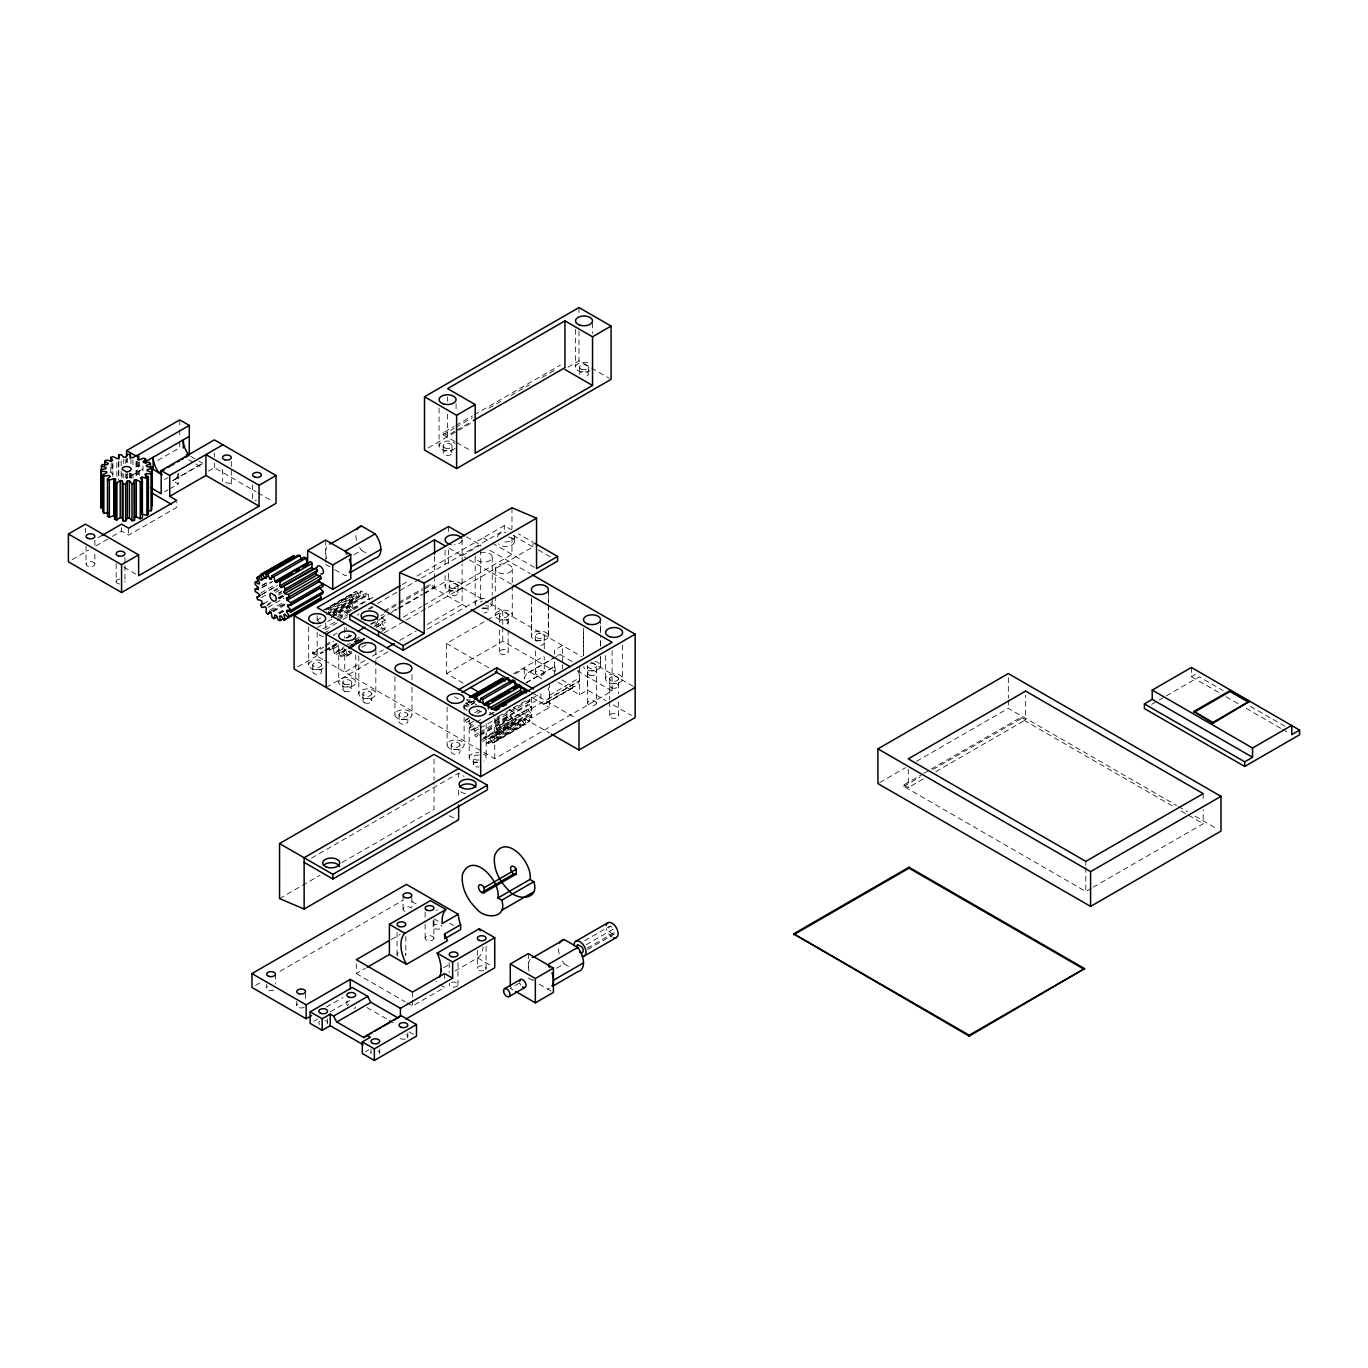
<?xml version="1.0" encoding="UTF-8"?>
<svg xmlns="http://www.w3.org/2000/svg" width="1368" height="1368" viewBox="0 0 1368 1368"><rect width="100%" height="100%" fill="white"/><g stroke="black" fill="none" stroke-linecap="round" stroke-linejoin="round"><path stroke-width="0.75" stroke-dasharray="5 3.75" d="M531.365 597.867L531.365 636.154L531.365 598.244M544.259 673.039A4.395 2.531 0 0 0 537.744 670.782A4.395 2.531 0 0 0 537.607 675.176A4.395 2.531 0 0 0 544.259 673.039L544.276 656.982M544.276 648.945L544.276 635.966A4.395 2.531 0 0 0 537.727 633.709A4.395 2.531 0 0 0 537.624 638.121A4.395 2.531 0 0 0 544.276 635.966M583.538 655.631L583.538 630.101M596.431 703.152A4.395 2.531 0 0 0 589.899 700.895A4.395 2.531 0 0 0 589.762 705.289A4.395 2.531 0 0 0 596.431 703.152L596.431 666.079A4.395 2.531 0 0 0 589.882 663.839A4.395 2.531 0 0 0 589.779 668.234A4.395 2.531 0 0 0 596.431 666.079M548.294 636.65L548.346 603.767M548.346 602.604L548.38 589.847M600.449 666.78L600.466 656.127M600.484 646.209L600.501 634.855M600.518 632.734L600.535 621.551M478.424 734.513L476.32 736.89L474.611 735.18L475.004 731.111L473.738 729.52L470.695 730.324L469.309 728.169L470.951 725.228L474.525 723.159M320.591 623.74L317.171 619.995L317.496 618.114M342.308 617.755L340.598 616.045L372.694 597.525L370.591 599.885L369.155 598.756L368.248 594.037L366.419 592.994L365.512 596.67L364.059 596.123L361.973 591.335L360.263 591.061L360.656 595.593L359.374 595.696L356.347 591.404L354.962 591.951L356.586 596.79L355.646 597.542L352.055 594.276L351.131 595.576L353.833 600.125L353.337 601.441L349.592 599.577L349.267 601.475L352.705 605.203L352.705 606.896L338.426 615.138M381.501 631.486L385.075 629.417L385.383 627.536L381.963 623.808L381.963 622.098L385.383 622.32L385.075 620.063L381.33 617.601M467.052 710.608L463.632 706.88L463.94 704.982L471.088 700.878M528.424 708.983L528.424 710.676L531.844 714.404L531.536 716.302L527.791 714.438L527.296 715.755L529.98 720.303L529.074 721.603L525.466 718.337L524.525 719.089L526.167 723.928L524.782 724.476L521.738 720.184L520.473 720.286L520.866 724.818L519.156 724.544L517.053 719.756L515.599 719.209L483.502 737.745L484.956 738.293L487.059 743.081L488.752 743.354L488.376 738.823L489.641 738.703L492.668 742.995L494.07 742.465L492.429 737.626L493.369 736.873L496.977 740.139L497.884 738.84L495.182 734.274L495.695 732.974L499.423 734.821L499.748 732.94L496.327 729.212L496.327 727.502L528.424 708.983L531.844 709.188L531.536 706.948L527.791 704.486L527.296 702.588L529.98 701.134L529.074 698.791M337.075 643.165L328.166 648.312L329.876 650.022L331.962 647.645L333.416 648.774L334.322 653.494L336.135 654.554L337.041 650.877L344.189 646.756M482.596 741.422L514.693 722.885L515.599 719.209M380.834 628.87L381.33 627.57L385.075 629.417M475.329 701.425L467.685 706.846L463.94 704.982M351.422 651.972L350.516 653.254L346.908 649.988L345.967 650.74L347.609 655.58L346.224 656.127L343.18 651.835L341.914 651.955L342.308 656.486L340.598 656.212L338.494 651.407L337.041 650.877M479.894 734.838L508.434 718.354L510.521 715.977L511.974 717.123L512.88 721.842L514.693 722.885M466.402 699.681L470.011 702.947L470.951 702.194L469.857 698.98M174.984 479.604L203.268 463.256M545.644 703.46L575.74 686.086M136.116 467.104L139.519 465.137M143.076 468.882L126.574 478.407L126.574 474.439M157.748 460.418L179.755 447.712L179.755 439.761M164.605 479.621L168.007 477.654M178.25 473.773L178.25 483.913L172.505 480.596L202.601 463.222A17.733 10.243 60 0 0 203.268 463.068M164.605 491.779L168.007 489.812M169.718 488.821L178.25 483.913M208.329 471.156L214.348 467.685L256.09 491.779M98.086 537.709L101.711 535.623M72.059 559.683L88.561 550.158M95.897 545.918L110.569 537.453M112.398 536.393L121.564 531.109L128.592 535.162L176.746 507.357L176.746 502.141M454.946 441.522L443.061 434.682L443.061 432.818L454.073 426.474M455.903 425.414L472.405 415.889M474.251 414.829L560.435 365.068M443.061 434.682L454.073 428.321M455.903 427.261L472.405 417.736M488.906 408.211L501.748 400.79M510.914 395.506L529.262 384.921M542.104 377.5L554.929 370.095M443.061 432.818L447.575 435.434L454.911 431.194M456.758 430.133L471.43 421.669M428.184 447.9L472.319 422.421M567.959 367.205L578.989 360.827L589.693 367.017M262.109 585.196L269.257 581.075M261.972 585.778L269.103 581.656M261.972 587.471L272.677 581.297M262.434 587.453L271.343 582.289M260.826 592.994L275.088 584.752M262.194 594.276L276.456 586.034M261.322 594.875L277.379 585.607M261.322 597.645L266.674 594.55M273.805 590.446L277.362 588.377M274.198 591.215L277.772 589.163M275.618 592.361L279.192 590.292M278.354 593.182L281.911 591.113M279.175 593.25L281.175 592.105M264.229 603.322L267.786 601.27M278.491 595.08L282.064 593.028M278.251 597.816L282.27 595.507M267.41 604.451L270.967 602.382M278.097 598.278L283.45 595.183M354.004 554.69L361.528 550.346L368.334 554.279M266.863 605.716L270.437 603.664M279.346 598.517L284.698 595.422M278.952 598.962L284.305 595.867M268.145 607.306L284.185 598.038M269.53 610.35L283.809 602.108M271.548 610.709L285.827 602.467M273.019 611.017L285.502 603.818M273.002 611.838L285.484 604.639M278.422 612.915L283.774 609.82M279.26 613.48L284.612 610.385M279.876 613.445L283.433 611.393M322.848 610.487L354.962 591.951M324.25 609.94L356.347 591.404M327.072 608.692L352.055 594.276M326.165 609.991L351.131 595.576M360.656 595.593L328.559 614.112L328.166 609.598L360.263 591.061M361.973 591.335L329.876 609.854L328.166 609.598M329.979 610.915L349.592 599.577M326.285 614.3L356.586 596.79M317.171 619.995L320.745 617.943M327.277 614.232L359.374 595.696M332.424 612.488L366.419 592.994M333.707 612.761L353.337 601.441M331.962 614.659L364.059 596.123M365.512 596.67L333.416 615.19L334.322 611.53L336.135 612.573L368.248 594.037M331.449 616.985L349.267 606.691L352.705 606.896M331.295 617.566L352.705 605.203M317.496 627.467L321.053 625.415M327.739 621.311L331.757 619.242M337.041 617.293L369.155 598.756M338.494 618.421L359.904 606.075M323.019 628.904L335.502 621.705M337.28 620.662L347.985 614.489M402.158 584.598L409.528 580.34M416.881 576.082L504.262 525.637L511.444 529.792M325.293 629.759L336.87 622.97M343.129 619.465L347.575 616.797M323.515 633.555L328.867 630.46M357.185 615.138L359.185 613.976M368.146 608.999L375.516 604.605M377.363 603.544L419.668 579.109M421.498 578.048L504.262 530.271L504.262 525.637M369.394 609.239L372.968 607.187M462.127 555.716L480.681 545.011L480.681 598.295L427.346 629.075M337.127 633.059L333.553 635.111A4.531 2.616 60 0 0 334.459 636.188M322.694 659.393L312.656 653.596L312.656 652.211L323.669 645.85M325.498 644.79L331.005 641.626M384.186 610.915L397.011 603.51M398.858 602.45L422.695 588.685M424.525 587.624L430.031 584.444L434.545 587.043L434.545 578.835M312.656 653.596L323.669 647.235M325.498 646.192L333.895 641.147M384.186 612.3L397.011 604.895M398.858 603.835L422.695 590.07M424.525 589.01L430.031 585.829L469.446 608.589M346.001 638.018L353.132 633.897M312.656 652.211L317.171 654.81L322.677 651.63M324.507 650.569L337.349 643.165M346.514 637.864L352.021 634.701M370.352 624.116L374.028 621.995M381.364 617.755L385.024 615.634M392.359 611.41L396.036 609.29M397.866 608.23L421.703 594.464M423.533 593.404L434.545 587.043M297.779 666.814L323.532 651.955M325.362 650.894L336.408 644.516M347.438 638.155L352.961 634.974M371.344 624.355L386.05 615.856M387.896 614.796L397.096 609.478M398.926 608.418L422.832 594.618M424.678 593.558L448.584 579.758L488.034 602.536M331.962 647.645L337.315 644.55M329.876 650.022L338.785 644.875M333.416 648.774L338.768 645.679M374.37 626.253L385.075 620.063M374.832 626.219L381.963 622.098M376.61 626.886L381.963 623.808M355.064 639.814L360.417 636.736M376.474 627.467L385.383 622.32M345.967 645.73L351.319 642.635M334.322 653.494L343.248 648.346M353.936 642.173L361.067 638.052M338.494 651.407L343.847 648.329M354.551 642.156L361.682 638.035M349.233 646.106L363.495 637.864M336.135 654.554L345.061 649.407M352.192 645.286L364.675 638.069M348.737 647.406L364.777 638.138M341.914 651.955L345.471 649.885M352.619 645.781L365.102 638.565M343.18 651.835L346.754 649.783M348.532 648.757L362.811 640.515M362.965 640.72L353.286 646.072L349.866 642.327M381.826 629.605L385.383 627.536M403.303 617.156L421.72 606.52M423.567 605.46L511.974 554.416L511.974 537.453M349.541 648.688L354.893 645.593M340.598 656.212L349.507 651.065M342.308 656.486L351.217 651.339M384.066 632.888L404.295 621.209M406.142 620.149L426.371 608.469M428.201 607.409L533.024 546.892L533.024 542.258L518.643 533.947M346.224 656.127L351.576 653.049M347.609 655.58L352.961 652.502M361.87 647.355L367.222 644.26M364.931 660.487L344.77 672.133L344.77 648.859M372.267 656.247L383.279 649.903M399.781 640.361L416.282 630.836M427.278 624.492L462.127 604.365L462.127 564.18M326.2 687.471L368.505 663.053M375.858 658.812L388.734 651.373M463.136 683.128L446.584 673.569L446.584 643.456L502.757 611.034L502.757 625.091M446.584 673.569L502.757 641.147L555.203 671.431M513.393 673.808L543.712 656.298M515.291 673.86L524.32 668.661L541.967 678.836M470.011 702.947L473.567 700.895M463.632 706.88L474.337 700.69M471.259 704.776L474.816 702.724M528.151 672.611L552.928 658.299M572.063 661.462L560.145 654.588L530.049 671.962A17.733 10.243 60 0 0 524.406 679.229M526.099 682.683L554.673 666.49L524.577 683.863M474.816 712.694L480.168 709.599M473.567 721.312L470.011 723.381L466.402 722.492L465.496 720.149L469.053 718.08M477.107 713.549L482.459 710.454M466.402 722.492L469.976 720.423M476.303 722.133L481.656 719.038M488.786 714.917L494.139 711.839M489.829 714.883L493.848 712.557M469.309 728.169L474.662 725.074M470.695 730.324L479.621 725.177M473.738 729.52L479.091 726.442M525.5 700.861L496.977 717.328L497.884 719.671L495.182 721.124L495.695 723.005L499.423 725.467L499.748 727.725L496.327 727.502M475.004 731.111L478.578 729.058M480.356 728.015L540.873 693.268L540.873 697.902L498.739 722.219L495.062 720.098M495.182 721.124L529.98 701.134M474.611 735.18L478.184 733.128M479.963 732.102L527.791 704.486M480.202 733.487L510.521 715.977M549.406 695.286L579.502 677.912M479.877 735.642L511.974 717.123M499.423 725.467L531.536 706.948M531.348 708.607L579.502 680.819L549.406 698.193M496.327 729.212L528.424 710.676M499.748 727.725L531.844 709.188M480.784 740.362L512.88 721.842M578.083 670.423A17.733 10.243 60 0 1 573.756 686.77L543.66 704.144A17.733 10.243 60 0 0 547.987 687.796M484.956 738.293L517.053 719.756M545.576 703.494L575.671 686.12M495.695 732.974L527.791 714.438M495.182 734.274L527.296 715.755M488.376 738.823L520.473 720.286M489.641 738.703L521.738 720.184M493.369 736.873L531.844 714.404M492.429 737.626L524.525 719.089M499.423 734.821L531.536 716.302M487.059 743.081L519.156 724.544M513.428 707.547L531.348 717.875L549.406 707.461L549.406 683.128M488.752 743.354L520.866 724.818M497.884 738.84L529.98 720.303M496.977 740.139L529.074 721.603M492.668 742.995L524.782 724.476M494.07 742.465L526.167 723.928M557.99 682.307L579.502 694.722L587.522 690.088L605.853 700.655M311.494 858.129L458.622 773.194L464.009 776.306M483.759 752.383L494.737 758.71L612.094 690.943L612.094 650.758M279.551 898.605L320.009 875.246M342.086 862.507L434.032 809.428L434.032 782.103M255.457 985.473L262.399 981.455M280.064 971.263L402.756 900.418M391.197 939.525L400.123 934.378M356.296 963.653L356.296 973.571L365.495 968.27M326.371 1007.07L342.923 997.511M313.819 1021.263L317.479 1019.16M330.304 1011.756L350.447 1000.111M443.694 967.706L448.961 964.679M454.826 971.109L477.654 957.925A29.087 16.792 60 0 0 483.109 947.049M407.031 1002.864L412.469 1006.01L444.566 987.474L439.145 984.344M365.53 1051.65L368.744 1049.786M584.734 940.705L609.974 926.136L612.796 927.778M519.31 983.13L510.281 988.346L513.855 990.415M586.137 944.809L614.215 928.581M587.214 948.212L615.309 932.001A4.531 2.616 60 0 1 614.813 933.694M587.693 949.477L614.437 934.036M556.639 968.202L564.163 963.859L569.259 966.8M879.761 782.547L905.479 767.704M916.492 761.343L1008.336 708.333L1176.617 805.478M1091.322 888.311L1085.816 891.474L903.752 786.361L903.752 784.976L922.1 774.391M923.93 773.33L929.436 770.15M931.266 769.09L1021.126 717.208L1025.641 719.824L1025.641 695.201M903.752 786.361L920.254 776.836M933.096 769.432L1021.126 718.61L1173.932 806.829M903.752 784.976L908.266 787.575L924.768 778.05M935.78 771.706L1025.641 719.824M1191.442 667.464L1191.442 676.732L1196.145 674.014M1151.719 704.315L1157.208 701.134M1159.038 700.091L1164.527 696.91M1166.357 695.85L1199.291 676.835L1222.992 690.532M1093.152 887.251L1203.19 823.724L1203.19 809.668M380.834 615.72L383.519 614.266M465.496 720.149L468.181 718.696M323.549 636.496L319.941 635.607L319.035 633.264M449.166 815.824L458.622 819.825M1250.352 706.333L1285.014 726.34M1191.442 676.732L1218.803 692.533M1226.104 696.74L1238.861 704.11M1246.162 708.333L1280.807 728.34M1282.637 729.383L1289.938 733.59M591.472 368.043L609.307 378.337M1178.464 806.556L1187.715 811.891M1195.102 816.166L1217.298 828.974M1181.234 811.053L1186.723 814.216M1188.553 815.277L1203.19 823.724M456.775 442.582L471.498 451.081M513.256 535.469L533.024 546.892M538.291 549.919L550.586 557.015M483.195 537.795L490.394 541.95M492.189 542.993L536.547 568.609M466.42 536.769L480.681 545.011M489.881 550.312L530.339 573.671M449.251 548.277L467.617 558.879M469.446 559.939L511.512 584.221M489.881 603.596L581.827 656.691M591.027 661.992L635.162 687.471M577.347 670.884L612.094 690.943M257.902 492.822L272.42 501.218M190.699 456.348L197.505 460.281M199.198 461.255L202.601 463.222M188.63 459.785L194 462.897M195.795 463.923L202.96 468.061M613.172 704.896L631.503 715.481M561.855 679.896L573.756 686.77M325.704 564.403L329.996 566.882M334.835 569.686L345.044 575.569A17.733 10.243 60 0 0 347.523 574.577M446.584 643.456L489.983 668.524M531.348 692.396L575.329 717.79M531.759 697.27L549.406 707.461M509.101 709.684L549.56 733.043M467.48 699.544L476.68 704.845M489.539 712.283L498.739 717.584L498.739 722.219M454.604 696.74L458.28 698.86M465.633 703.118L469.309 705.238M476.68 709.479L482.186 712.677M324.524 660.453L481.929 751.323M123.958 567.224L136.783 574.645M411.871 901.409L417.291 904.539M449.781 923.315L453.406 925.384M433.861 918.732L438.837 921.622M528.339 977.915L534.067 981.232M539.18 984.173L553.407 992.399M477.654 957.925L491.317 965.808M356.296 973.571L405.219 1001.821M366.966 1007.532L387.144 1019.177M388.974 1020.237L396.31 1024.478M409.152 1031.882L414.658 1035.063M352.089 610.573L349.592 608.931L349.267 606.691M508.434 718.354L506.724 716.661L507.101 712.574L505.835 711.001M466.385 702.502L468.181 705.529M470.011 723.381L470.951 725.228M345.967 627.724L346.908 629.571M348.737 634.256L349.233 636.137M336.135 612.573L336.75 615.72M1203.19 793.611L1203.19 801.631M1085.816 861.361L1085.816 865.38M1085.816 867.38L1085.816 891.474M1021.126 717.208L1021.126 718.61M1008.336 677.656L1008.336 698.107M1008.336 700.142L1008.336 708.333M908.266 769.107L908.266 787.575M622.611 645.097L622.611 678.784A8.516 4.908 0 0 1 609.837 683.042A8.516 4.908 0 0 1 609.837 674.527A8.516 4.908 0 0 1 622.611 678.784M618.507 678.784A4.395 2.531 0 0 1 611.906 680.99A4.395 2.531 0 0 1 611.906 676.596A4.395 2.531 0 0 1 618.507 678.784L618.507 693.815M618.507 701.852L618.507 715.891A4.395 2.531 0 0 1 611.838 718.029A4.395 2.531 0 0 1 611.975 713.634A4.395 2.531 0 0 1 618.507 715.891M609.701 678.784L609.701 699.749M609.701 701.75L609.701 715.806M605.596 655.614L605.596 678.784M600.535 625.809L600.535 632.119M600.535 640.549L600.535 646.876M600.535 657.392L600.535 665.823M592.515 322.985L592.515 333.501M588.411 367.205L588.411 374.148M587.641 703.066L587.641 666.011L587.522 690.088M583.538 628.357L583.538 655.734M579.604 367.205L579.604 374.148M579.502 666.626L579.502 694.722M578.989 307.543L578.989 313.939M578.989 330.988L578.989 360.827M575.5 329.295L575.5 367.205M562.436 662.471L562.436 645.491L554.416 650.125L554.416 654.178M562.436 664.591L562.436 668.849M554.416 662.283L554.416 675.604M548.38 591.472L548.38 602.005M548.38 604.109L548.38 635.71M535.469 635.898L535.469 642.84A4.395 2.531 0 0 1 540.377 640.361A4.395 2.531 0 0 1 544.173 643.422A4.395 2.531 0 0 1 538.513 645.303M535.469 650.877L535.469 672.953M531.348 697.321L531.348 717.875M528.339 953.599L528.339 969.809M524.32 668.661L524.32 678.784M514.454 537.179L514.454 541.813M512.265 568.746L512.265 583.486M512.265 585.589L512.265 615.087A8.516 4.908 0 0 1 499.508 619.345A8.516 4.908 0 0 1 499.508 610.829A8.516 4.908 0 0 1 512.265 615.087M511.974 507.767L511.974 528.971M508.161 615.087A4.395 2.531 0 0 1 501.56 617.276A4.395 2.531 0 0 1 501.56 612.881A4.395 2.531 0 0 1 508.161 615.087L508.161 628.1M508.161 630.101L508.161 652.194A4.395 2.531 0 0 1 501.492 654.331A4.395 2.531 0 0 1 501.629 649.92A4.395 2.531 0 0 1 508.161 652.194M502.757 627.091L502.757 641.147M499.354 615.087L499.354 622.03M499.354 630.015L499.354 652.109M495.25 568.746L495.25 594.02M495.25 596.123L495.25 615.087M494.737 718.525L494.737 758.71M492.206 557.169L492.206 595.08M492.206 597.183L492.206 603.493M488.085 605.237L488.085 610.453M486.187 723.86L486.187 757.547M486.085 946.28L486.085 968.356M477.295 950.298L477.295 968.356M475.175 557.169L475.175 603.493M479.005 755.136A4.395 2.531 0 0 0 473.277 757.547L473.277 764.507A4.395 2.531 0 0 0 479.005 766.918M469.173 719.636L469.173 757.547A8.516 4.908 0 0 0 478.561 762.438M464.111 704.794L464.111 715.327M464.111 717.431L464.111 744.808A8.516 4.908 0 0 1 451.354 749.066A8.516 4.908 0 0 1 451.354 740.55A8.516 4.908 0 0 1 464.111 744.808M462.11 539.796L462.127 562.06M460.007 744.842A4.395 2.531 0 0 1 453.355 746.996A4.395 2.531 0 0 1 453.458 742.602A4.395 2.531 0 0 1 460.007 744.842L460.007 751.801A4.395 2.531 0 0 1 453.355 753.939A4.395 2.531 0 0 1 453.458 749.544A4.395 2.531 0 0 1 460.007 751.801M458.622 773.194L458.622 777.434M458.622 790.157L458.622 798.621M458.006 586.12L458.006 593.079A4.395 2.531 0 0 1 451.406 595.268A4.395 2.531 0 0 1 451.406 590.873A4.395 2.531 0 0 1 458.006 593.079M458.006 962.491L458.006 984.584M456.091 403.851L456.091 410.161M451.987 445.968L451.987 452.911A4.395 2.531 0 0 1 445.387 455.116A4.395 2.531 0 0 1 445.387 450.722A4.395 2.531 0 0 1 451.987 452.911M451.218 744.773L451.218 751.733M449.2 586.12L449.2 593.079M449.2 962.491L449.2 972.528M448.584 526.475L448.584 532.87M448.584 549.919L448.584 564.83M448.584 573.363L448.584 579.758M447.575 397.147L447.575 401.388M447.575 414.162L447.575 435.434M447.097 706.897L447.097 744.808M445.096 550.329L445.096 567.173M445.096 575.586L445.096 586.12M444.566 973.571L444.566 979.539M443.181 445.968L443.181 452.911M439.077 408.057L439.077 445.968M434.545 556.229L434.545 576.783M434.032 759.001L434.032 780.016M433.93 920.185L433.93 938.243A4.395 2.531 0 0 1 427.329 940.449A4.395 2.531 0 0 1 427.329 936.054A4.395 2.531 0 0 1 433.93 938.243M433.16 920.715L433.16 926.666A4.395 2.531 0 0 0 438.974 929.077A4.395 2.531 0 0 0 440.924 925.042M430.031 584.444L430.031 585.829M425.123 912.148L425.123 922.186M425.123 924.187L425.123 938.243M412.469 992.108L412.469 998.059M412.469 1000.059L412.469 1006.01M411.956 674.681L411.956 685.214M411.956 687.317L411.956 714.694A8.516 4.908 0 0 1 399.182 718.952A8.516 4.908 0 0 1 399.182 710.437A8.516 4.908 0 0 1 411.956 714.694M411.853 897.374L411.853 907.309M407.835 714.729A4.395 2.531 0 0 1 401.2 716.883A4.395 2.531 0 0 1 401.303 712.471A4.395 2.531 0 0 1 407.835 714.729L407.835 721.688A4.395 2.531 0 0 1 401.2 723.826A4.395 2.531 0 0 1 401.303 719.431A4.395 2.531 0 0 1 407.835 721.688M407.835 1032.84L407.835 1036.705M405.834 936.396L405.834 954.471M403.064 895.39L403.064 909.293M399.046 714.66L399.046 721.603M397.045 932.377L397.045 954.471M394.924 676.784L394.924 714.694M379.757 1049.051L379.757 1052.915M375.841 649.612L375.841 658.042M375.841 660.145L375.841 693.85M371.737 693.85A4.395 2.531 0 0 1 365.136 696.038A4.395 2.531 0 0 1 365.136 691.644A4.395 2.531 0 0 1 371.737 693.85L371.737 700.792M370.967 1049.051L370.967 1052.915M362.93 693.85L362.93 700.792M358.826 655.939L358.826 693.85M355.783 638.035L355.783 644.362M355.783 654.879L355.783 682.256M351.661 682.256L351.661 689.216M346.891 1000.795L346.891 1004.659M344.77 627.707L344.77 638.292M342.872 682.256L342.872 689.216M338.751 646.466L338.751 682.256M327.585 1018.938L327.585 1022.802M325.704 540.086L325.704 562.385M325.687 622.765L325.687 629.092M321.565 664.882A4.395 2.531 0 0 1 314.982 667.088A4.395 2.531 0 0 1 314.982 662.693A4.395 2.531 0 0 1 321.565 664.882L321.565 671.842A4.395 2.531 0 0 1 314.982 674.031A4.395 2.531 0 0 1 314.982 669.636A4.395 2.531 0 0 1 321.565 671.842M317.171 615.771L317.171 619.875M317.171 632.204L317.171 654.81M312.776 664.882L312.776 671.842M308.672 626.989L308.672 664.882M305.526 993.51L305.526 999.478M296.736 1001.461L296.736 1005.429M275.43 974.153L275.43 984.088M266.64 984.088L266.64 988.055M252.584 484.853L252.584 498.756M231.295 461.529L231.295 485.349M222.488 469.463L222.488 481.382M214.348 452.928L214.348 456.98M214.348 463.051L214.348 467.685M179.755 419.908L179.755 427.859M179.755 429.843L179.755 437.777M142.939 465.907L142.939 472.08M139.297 461.751L139.297 476.167M138.613 462.179L138.613 474.525M137.604 461.067L137.604 477.535M136.287 461.546L136.287 478.031M136.116 461.614L136.116 477.244M132.935 459.802L132.935 465.992M132.935 474.217L132.935 478.338M131.123 473.345L131.123 479.518M130.935 459.494L130.935 463.615M130.935 473.909L130.935 478.031M130.097 472.952L130.097 479.125M129.789 473.311L129.789 477.945M128.592 528.202L128.592 535.162M127.549 458.4L127.549 462.521M127.549 472.815L127.549 479.005M126.574 458.554L126.574 462.521M126.301 474.063L126.301 478.697M125.805 459.238L125.805 463.359M125.805 473.653L125.805 477.774M124.967 557.665L124.967 563.616M124.967 565.6L124.967 581.486M123.736 459.34L123.736 463.461M123.736 473.755L123.736 477.877M122.043 473.106L122.043 479.604M121.564 527.638L121.564 531.109M121.171 460.794L121.171 469.019M121.171 471.088L121.171 479.313M118.777 462.179L118.777 478.646M118.691 461.17L118.691 479.706M116.896 462.675L116.896 477.09M116.16 563.616L116.16 581.486A4.395 2.531 0 0 0 119.666 583.982M112.894 462.726L112.894 477.141M112.689 464.385L112.689 474.679M111.218 463.171L111.218 473.465M110.791 467.702L110.791 473.875M94.871 540.292L94.871 546.242M94.871 554.194L94.871 564.112A4.395 2.531 0 0 1 88.27 566.318A4.395 2.531 0 0 1 88.27 561.923A4.395 2.531 0 0 1 94.871 564.112M86.064 546.242L86.064 564.112M85.449 528.322L85.449 532.494M613.839 934.259A4.531 2.616 60 0 1 609.529 930.907A4.531 2.616 60 0 1 609.974 926.136M612.094 937.097A8.516 4.908 60 0 1 606.315 928.718M590.018 370.677A8.516 4.908 0 0 1 577.997 370.677A8.516 4.908 0 0 1 577.997 363.734A8.516 4.908 0 0 1 590.018 363.734M579.639 374.422A4.395 2.531 0 0 1 583.401 371.634A4.395 2.531 0 0 1 588.343 373.721A4.395 2.531 0 0 1 584.905 376.645M455.031 448.345A8.516 4.908 0 0 1 442.155 449.747A8.516 4.908 0 0 1 442.155 442.189A8.516 4.908 0 0 1 455.031 443.591M513.889 535.281A8.516 4.908 0 0 1 511.871 540.565A8.516 4.908 0 0 1 502.672 541.574M497.439 536.889A8.516 4.908 0 0 1 506.194 532.135M508.486 536.974A8.516 4.908 0 0 1 512.436 544.84A8.516 4.908 0 0 1 498.362 543.9M378.03 620.576A8.516 4.908 0 0 1 372.575 625.022M225.566 482.938A4.395 2.531 0 0 1 230.149 483.656A4.395 2.531 0 0 1 230.936 486.358M254.858 500.5A4.395 2.531 0 0 1 256.534 500.209M124.864 580.972A4.395 2.531 0 0 1 124.864 582.016M116.16 581.486A4.395 2.531 0 0 1 119.666 579.006M178.165 473.328A17.733 10.243 60 0 1 172.505 480.596M462.059 540.292A8.516 4.908 0 0 1 454.484 544.686M323.19 668.371A8.516 4.908 0 0 1 311.152 668.371A8.516 4.908 0 0 1 311.152 661.411A8.516 4.908 0 0 1 323.19 661.411M361.528 550.346A17.733 10.243 60 0 1 359.63 547.491M356.569 540.343A17.733 10.243 60 0 1 356.125 531.742M326.781 558.725A17.733 10.243 60 0 1 326.781 547.012M555.836 670.936A17.733 10.243 60 0 1 554.502 661.838M557.682 655.58A17.733 10.243 60 0 1 560.145 654.588M483.691 754.076A8.516 4.908 0 0 1 483.691 761.035M469.173 757.547A8.516 4.908 0 0 1 478.561 752.656M473.277 764.507A4.395 2.531 0 0 1 479.005 762.079M479.005 759.975A4.395 2.531 0 0 1 473.277 757.547M491.813 602.005A8.516 4.908 0 0 1 481.946 608.315M475.876 605.443A8.516 4.908 0 0 1 477.107 600.398A8.516 4.908 0 0 1 485.435 598.688M480.322 552.655A8.516 4.908 0 0 1 491.813 555.682A8.516 4.908 0 0 1 485.435 561.974A8.516 4.908 0 0 1 475.226 557.665M475.363 556.16A8.516 4.908 0 0 1 475.585 555.682M482.357 608.025A4.395 2.531 0 0 1 488 609.923A4.395 2.531 0 0 1 484.152 612.967M486.803 605.289A4.395 2.531 0 0 1 485.828 605.716M480.322 601.869A4.395 2.531 0 0 1 482.357 601.082M499.457 622.56A4.395 2.531 0 0 1 502.928 619.533A4.395 2.531 0 0 1 508.092 621.585A4.395 2.531 0 0 1 504.467 624.543M594.96 661.428A8.516 4.908 0 0 1 600.398 666.968A8.516 4.908 0 0 1 591.831 670.953A8.516 4.908 0 0 1 583.606 666.729M520.798 985.131A4.531 2.616 60 0 1 519.84 983.062M564.163 963.859A17.733 10.243 60 0 1 562.265 961.003M559.204 953.855A17.733 10.243 60 0 1 558.452 947.579M549.577 988.448A17.733 10.243 60 0 1 547.679 989.081M533.4 980.309A17.733 10.243 60 0 1 532.768 979.368M529.108 971.229A17.733 10.243 60 0 1 530.151 959.31M465.428 793.577A8.516 4.908 0 0 1 459.323 789.866M355.594 1007.105A4.395 2.531 0 0 1 354.107 1008.541M347.25 1005.583A4.395 2.531 0 0 1 348.789 1004.488M405.937 1034.618A4.395 2.531 0 0 1 407.288 1037.936M405.184 1039.03A4.395 2.531 0 0 1 399.593 1037.936M324.934 1020.477A4.395 2.531 0 0 1 326.815 1024.239M319.821 1024.427A4.395 2.531 0 0 1 319.821 1021.178M377.842 1050.829A4.395 2.531 0 0 1 379.654 1053.445M371.053 1053.445A4.395 2.531 0 0 1 371.053 1052.402M433.16 926.563A4.395 2.531 0 0 1 439.299 924.34M436.221 910.353A4.395 2.531 0 0 1 437.555 910.233M304.243 1007.224A4.395 2.531 0 0 1 298.156 1007.31A4.395 2.531 0 0 1 297.745 1003.804M404.962 911.379A4.395 2.531 0 0 1 404.5 907.411A4.395 2.531 0 0 1 411.306 908.061M273.532 990.141A4.395 2.531 0 0 1 267.923 989.851A4.395 2.531 0 0 1 267.41 986.619M436.597 981.42A29.087 16.792 60 0 1 436.067 981.865M405.287 953.24A4.395 2.531 0 0 1 405.287 955.702M397.814 955.907A4.395 2.531 0 0 1 398.327 952.675M451.474 982.361A4.395 2.531 0 0 1 457.938 984.156A4.395 2.531 0 0 1 452.859 987.08A4.395 2.531 0 0 1 449.764 983.353M483.827 970.579A4.395 2.531 0 0 1 477.346 968.783A4.395 2.531 0 0 1 482.425 965.859A4.395 2.531 0 0 1 485.537 969.604M581.434 369.257A4.395 2.531 0 0 0 588.377 367.462A4.395 2.531 0 0 0 582.221 364.88A4.395 2.531 0 0 0 581.434 369.257M445.01 448.02A4.395 2.531 0 0 0 451.953 446.224A4.395 2.531 0 0 0 445.797 443.642A4.395 2.531 0 0 0 445.01 448.02M448.601 590.104A8.516 4.908 0 0 0 462.059 586.633A8.516 4.908 0 0 0 450.123 581.639A8.516 4.908 0 0 0 448.601 590.104M451.012 588.189A4.395 2.531 0 0 0 457.972 586.393A4.395 2.531 0 0 0 451.799 583.811A4.395 2.531 0 0 0 451.012 588.189M342.274 686.24A8.516 4.908 0 0 0 355.731 682.769A8.516 4.908 0 0 0 343.796 677.776A8.516 4.908 0 0 0 342.274 686.24M362.332 697.834A8.516 4.908 0 0 0 375.807 694.346A8.516 4.908 0 0 0 363.854 689.352A8.516 4.908 0 0 0 362.332 697.834M344.685 691.268A4.395 2.531 0 0 0 351.644 689.472A4.395 2.531 0 0 0 345.471 686.89A4.395 2.531 0 0 0 344.685 691.268M344.685 684.325A4.395 2.531 0 0 0 351.644 682.529A4.395 2.531 0 0 0 345.471 679.947A4.395 2.531 0 0 0 344.685 684.325M364.76 702.844A4.395 2.531 0 0 0 371.703 701.066A4.395 2.531 0 0 0 365.547 698.484A4.395 2.531 0 0 0 364.76 702.844M498.756 572.73A8.516 4.908 0 0 0 512.231 569.259A8.516 4.908 0 0 0 500.278 564.266A8.516 4.908 0 0 0 498.756 572.73M611.906 687.933A4.395 2.531 0 0 0 618.507 685.744A4.395 2.531 0 0 0 611.906 683.538A4.395 2.531 0 0 0 611.906 687.933M535.247 640.053A8.516 4.908 0 0 0 548.38 636.171A8.516 4.908 0 0 0 535.982 631.554A8.516 4.908 0 0 0 535.247 640.053M589.779 675.176A4.395 2.531 0 0 0 596.431 673.039A4.395 2.531 0 0 0 589.882 670.782A4.395 2.531 0 0 0 589.779 675.176"/><path stroke-width="1.5" d="M441.06 969.228L440.958 971.485M497.901 897.972C501.201 881.026 472.456 850.126 462.521 874.169C460.674 887.148 467.48 900.076 476.628 908.882C484.699 919.381 507.887 919.04 501.748 900.195L533.845 881.659C539.984 900.931 516.249 900.691 508.298 889.935C499.32 881.06 492.583 868.116 494.72 855.222C505.219 831.915 533.127 862.678 529.997 879.436L497.901 897.972L501.748 900.195M267.683 614.112L269.77 611.735L271.223 612.864L272.129 617.584L273.942 618.644L274.848 614.967L276.302 615.514L278.405 620.303L280.115 620.576L279.722 616.045L280.987 615.925L284.031 620.217L285.416 619.67L283.774 614.848L284.715 614.078L288.323 617.361L289.229 616.062L286.545 611.496L287.041 610.196L290.786 612.043L291.093 610.162L287.673 606.434L287.673 604.724L291.093 604.947L290.786 602.689L287.041 600.227L286.545 598.346L321.326 578.356L320.42 576.014L288.323 594.55L284.715 593.661L283.774 591.814L315.871 573.278L317.513 570.336L316.128 568.182L280.987 587.505L279.722 585.931L280.115 581.845L278.405 580.152L276.302 582.511L274.848 581.383L273.942 576.663L272.129 575.62L271.223 579.297L269.77 578.75L267.683 573.944L265.973 573.688L266.35 578.219L265.084 578.322L262.058 574.03L260.655 574.577L262.297 579.416L261.356 580.169L257.748 576.903L256.842 578.202L259.544 582.751L259.031 584.068L255.303 582.204L254.978 584.085L258.398 587.83L258.398 589.523L254.978 589.317L255.303 591.557L259.031 594.02L259.544 595.918L256.842 597.371L257.748 599.697L261.356 600.603L262.297 602.433L260.655 605.391L262.058 607.529L265.084 606.742L266.35 608.332L265.973 612.402L267.683 614.112L271.24 612.06M316.128 568.182L313.084 568.985L311.818 567.395L312.212 563.308L310.502 561.615L278.405 580.152M488.376 708.709L488.752 704.623L487.059 702.93L484.956 705.307L483.502 704.161L482.596 699.441L480.784 698.398L479.877 702.075L478.424 701.528L476.32 696.74L474.611 696.466L474.884 699.476M526.167 693.114L524.782 690.96L521.738 691.763L520.473 690.173L520.866 686.103L519.156 684.393L487.059 702.93M287.673 606.434L319.77 587.898L323.19 591.626L322.882 593.524L290.786 612.043M138.613 456.006L137.604 458.998L139.297 459.699L143.845 458.126L145.658 459.169L142.939 461.786L144.136 462.777L149.334 462.196L150.412 463.53L146.308 465.462L146.838 466.625L152.07 467.104L152.293 468.574L147.282 469.583L147.111 470.78L151.745 472.268L151.078 473.687L145.778 473.636L144.905 474.73L148.377 477.039L146.906 478.253L141.947 477.158L140.477 478.013L142.375 480.869L140.271 481.724L136.27 479.706L134.389 480.219L134.474 520.336L131.995 520.729L131.995 483.656L129.413 480.989L127.344 481.091L127.344 518.164L125.617 521.054L123.069 520.917L122.231 517.891L120.213 517.583L116.878 519.96L114.553 519.344L114.553 482.271L115.562 479.262L113.852 478.578L109.32 480.151L107.491 479.108L110.227 476.474L109.03 475.5L103.831 476.081L102.737 474.73L106.858 472.815L106.328 471.652L101.095 471.173L100.873 469.686L105.866 468.694L106.054 467.497L101.42 466.009L102.087 464.573L107.388 464.624L108.26 463.547L104.789 461.238L106.259 460.024L111.218 461.119L112.689 460.264L110.791 457.408L112.894 456.553L116.896 458.554L118.777 458.058L118.691 454.997L121.171 454.604L123.736 457.288L125.805 457.186L127.549 454.296L130.097 454.415L130.935 457.442L132.935 457.75L136.287 455.373L138.613 456.006L138.613 460.127M114.553 519.344L115.562 516.334L115.562 479.262M102.087 501.646L101.42 503.082L101.42 466.009M147.539 510.726L151.078 510.76L151.745 509.324L151.745 472.268M283.774 591.814L285.416 588.873L317.513 570.336M125.617 521.054L125.617 483.981L127.344 481.091M319.531 594.481L321.326 597.525L320.42 598.825L288.323 617.361M497.593 682.444L498.499 681.144L471.755 696.586M141.947 477.158L141.947 514.231L146.906 515.326L148.377 514.111L148.377 477.039M114.553 482.271L116.878 482.904L120.213 480.527L122.231 480.835L123.069 483.862L123.069 520.917M126.574 456.553L126.574 450.602L179.755 419.908L189.28 425.414L189.28 453.201L186.27 454.946M189.28 425.414L136.116 456.108L126.574 450.602M144.632 462.179L189.28 436.409M150.446 487.538L161.185 493.745L161.185 470.592L214.348 439.88L276.045 475.5L276.045 503.304L121.564 592.498L68.4 561.803L68.4 533.999L85.449 524.149L138.613 554.844L138.613 575.706L259.082 506.143L259.082 485.298L205.918 454.604L205.918 475.448L259.082 506.143M164.536 469.481L158.893 472.729A17.733 10.243 60 0 1 153.165 457.271L153.165 469.429L162.296 474.696M168.298 467.309L170.179 466.214M172.06 465.137L173.941 464.043M177.703 461.871L179.584 460.794M181.465 459.699L183.346 458.622M185.227 457.528L188.989 455.356A17.733 10.243 60 0 1 183.261 439.88L183.261 448.003M161.185 470.592L169.718 475.5L222.881 444.805M101.711 535.623L121.564 524.149L128.592 528.202L176.746 500.414L169.718 496.362L169.718 475.5M169.718 496.362L205.918 475.448M68.4 533.999L121.564 564.693L138.613 554.844M259.082 485.298L276.045 475.5M424.507 396.737L578.989 307.543L611.086 326.08L611.086 379.363L456.604 468.557L424.507 450.021L424.507 396.737L456.604 415.273L475.175 404.552L475.175 453.201L592.532 385.451L592.532 336.802L564.95 320.864L447.575 388.632L475.175 404.552M592.532 336.802L611.086 326.08M473.26 420.609L564.95 367.667L564.95 320.864M260.655 574.577L294.154 555.494L262.058 574.03M257.748 576.903L289.845 558.366M256.842 578.202L263.973 574.081M278.251 565.839L281.808 563.787M285.382 561.718L288.939 559.666M265.973 573.688L298.07 555.151L299.78 555.425L301.866 560.213M307.646 564.693L307.646 550.5L325.704 540.086L350.772 554.553L350.772 578.886L332.732 589.317L318.402 581.041M267.683 573.944L299.78 555.425M255.303 582.204L258.86 580.152M261.356 580.169L267.649 576.321M272.129 575.62L304.226 557.084L306.039 558.127L306.962 562.864L308.398 563.992M269.77 578.75L273.344 576.697M350.362 572.508L375.14 558.195A17.733 10.243 60 0 0 375.14 533.879L361.528 526.013L331.432 543.387A17.733 10.243 60 0 0 329.534 544.036M273.942 576.663L306.039 558.127M254.978 589.317L258.552 587.248M274.848 581.383L306.962 562.864M276.302 582.511L292.359 573.26M295.916 571.191L299.489 569.139M303.046 567.07L306.62 565.018M280.115 581.845L312.212 563.308M256.842 597.371L260.416 595.302M279.722 585.931L311.818 567.395M280.987 587.505L313.084 568.985M375.14 533.879L345.044 551.253A17.733 10.243 60 0 1 346.959 554.091M260.655 605.391L264.229 603.322M307.646 550.5L332.732 564.984L350.772 554.553M284.715 593.661L316.829 575.124L320.42 576.014M287.041 600.227L319.137 581.691L322.882 584.153L323.19 586.41L291.093 604.947M350.772 566.728L380.868 549.355M290.786 602.689L322.882 584.153M273.942 618.644L277.516 616.575M286.545 611.496L290.101 609.444M291.093 610.162L323.19 591.626M280.115 620.576L283.672 618.507M289.229 616.062L321.326 597.525M284.031 620.217L317.513 601.15L316.128 601.698M635.162 687.471L480.681 776.665L294.103 668.935L294.103 615.668L448.584 526.475L464.641 535.743M445.575 546.157L434.545 539.796L317.171 607.546L494.737 710.06L612.094 642.293L513.342 585.282M399.61 619.276L399.61 572.645L511.974 507.767L536.547 518.181L536.547 568.609L557.614 556.434L557.614 561.068L403.132 650.262L349.781 619.465L349.781 614.831L400.311 585.658M344.77 623.483L326.2 634.188L326.2 687.471M399.61 572.645L424.2 583.042L536.547 518.181M357.527 631.52L364.863 627.279M386.939 647.782L394.275 643.541M349.781 614.831L403.132 645.628L424.2 633.469L424.2 583.042M458.263 690.002L496.738 667.789L533.52 689.027M461.939 692.516L496.738 672.423L496.738 667.789M469.309 697.355L501.406 678.819L502.808 678.289L504.826 681.144M470.695 696.808L502.808 678.289M472.627 696.859L476.201 694.79M483.331 690.686L479.758 692.738L470.489 687.386M488.684 687.591L492.241 685.522M474.611 696.466L506.724 677.929L508.434 678.203L509.819 681.401M476.32 696.74L508.434 678.203M480.784 698.398L512.88 679.862L514.693 680.922L515.599 685.642L517.053 686.77L513.479 688.822M482.596 699.441L514.693 680.922M483.502 704.161L515.599 685.642M484.956 705.307L488.513 703.237M492.087 701.186L509.922 690.891M488.752 704.623L520.866 686.103M490.154 707.683L520.473 690.173M491.42 709.257L521.738 691.763M492.668 709.496L524.782 690.96M495.849 710.625L499.423 708.573M502.979 706.504L506.553 704.452M294.103 615.668L480.681 723.381L635.162 634.188L635.162 717.584L578.989 750.023L551.407 734.103M458.622 804.982L458.622 819.825L304.141 909.019L279.551 898.605L279.551 843.56L434.032 754.366L487.384 785.164L487.384 789.798L332.903 878.991L304.141 862.37M458.622 768.559L304.141 857.736L304.141 909.019M279.551 843.56L332.903 874.357L487.384 785.164M311.665 1015.569L306.141 1018.75L251.968 987.474L251.968 973.571L406.45 884.395L458.212 914.269A29.087 16.792 60 0 0 460.623 924.717L460.623 929.556L444.566 938.824M367.325 967.21L389.401 954.471L389.401 924.34L430.527 900.606L445.951 909.515A29.087 16.792 60 0 0 442.172 923.537L458.212 914.269M389.401 940.568L356.296 959.669L412.469 992.108L444.566 973.571L452.603 978.205L452.603 961.995L494.737 937.661L494.737 967.792L405.988 1019.023M389.401 924.34L404.825 933.25L445.951 909.515M484.101 887.746A4.531 2.616 60 0 0 479.484 884.84A4.531 2.616 60 0 0 479.484 890.192A4.531 2.616 60 0 0 484.101 892.654L484.101 887.746L516.198 869.21A4.531 2.616 60 0 0 511.581 866.32A4.531 2.616 60 0 0 511.581 871.655A4.531 2.616 60 0 0 516.198 874.118L516.198 869.21M481.69 892.517L513.804 873.981M484.101 892.654L516.198 874.118M251.968 973.571L306.141 1004.847L350.276 979.368L400.431 1008.319L452.603 978.205M310.16 1011.807L352.277 987.474L367.718 996.383A29.087 16.792 60 0 0 370.933 1002.299L397.849 1017.826A29.087 16.792 60 0 0 401.063 1015.637L416.488 1024.546L416.488 1036.123L374.353 1060.457L362.315 1053.497L362.315 1041.92L370.335 1037.286L366.949 1035.32A29.087 16.792 60 0 1 363.734 1037.525L336.819 1021.981A29.087 16.792 60 0 1 333.604 1016.082L330.218 1014.115L322.198 1018.75L310.16 1011.807L310.16 1023.384L322.198 1030.326L330.218 1025.692L363.05 1044.656M444.566 937.217L444.566 933.968L460.623 924.717M389.401 954.471L406.484 964.32L447.61 940.585A29.087 16.792 60 0 1 444.566 933.968M501.748 910.301L533.845 891.765M439.555 977.282A29.087 16.792 60 0 0 437.179 953.086L479.296 928.769L494.737 937.661M333.604 1016.082L367.718 996.383M336.819 1021.981L370.933 1002.299M366.949 1035.32L401.063 1015.637M363.734 1037.525L372.267 1032.601M374.387 1031.369L380.783 1027.676M382.92 1026.445L391.453 1021.52M393.574 1020.289L397.849 1017.826M877.931 748.86L1008.336 673.569L1220.991 796.347L1220.991 831.111L1090.587 906.403L877.931 783.607L877.931 748.86L1090.587 871.638L1220.991 796.347M510.281 986.311L510.281 964.012L528.339 953.599L553.407 968.065L553.407 992.399L535.35 1002.83L515.65 991.441M362.315 1041.92L374.353 1048.863L416.488 1024.546M552.98 986.02L577.775 971.707A17.733 10.243 60 0 0 577.775 947.391L564.163 939.525L534.067 956.899A17.733 10.243 60 0 0 532.169 957.549M575.74 941.304L607.837 922.767M504.501 988.756L520.541 979.488M577.775 947.391L547.679 964.765A17.733 10.243 60 0 1 549.577 967.604M510.281 964.012L535.35 978.496L553.407 968.065M509.033 996.622L525.09 987.354M584.256 956.044L616.352 937.507M553.407 980.24L583.503 962.867M1152.232 690.105L1191.442 667.464L1299.6 730.119L1299.6 734.753L1244.709 766.456L1144.4 708.538L1144.4 703.904L1152.232 699.373L1252.541 757.291L1252.541 748.022L1152.232 690.105L1152.232 699.373M793.662 933.848L909.019 867.244L1084.567 968.595L969.211 1036.123L793.662 933.848L969.211 1035.2L1084.567 968.595M793.662 934.771L909.019 868.167L1084.567 969.519M1193.905 711.446L1230.02 690.601L1249.001 701.562L1212.886 723.347L1193.905 711.446L1212.886 722.407L1249.001 701.562M1193.905 712.386L1230.02 691.524L1249.001 702.485M1252.541 748.022L1291.751 725.382L1291.751 734.65L1299.6 730.119M1144.4 703.904L1244.709 761.822L1252.541 757.291M321.326 578.356L318.641 579.81L319.137 581.691M286.545 598.346L289.229 596.893L288.323 594.55M134.474 520.336L134.389 517.292L136.27 516.779L140.271 518.78L142.375 517.925L142.375 480.869M107.491 479.108L107.491 516.163L109.32 517.224L113.852 515.65L115.562 516.334M131.995 483.656L134.474 483.28M102.737 474.73L102.737 511.803L103.831 513.154L109.03 512.555M127.344 518.164L129.413 518.044L131.995 520.729M123.069 483.862L125.617 483.981M564.95 369.514L592.532 385.451M534.785 543.267L557.614 556.434M532.186 574.731L635.162 634.188M471.276 609.649L570.029 666.661M495.421 671.654L529.844 691.524M508.058 680.118L511.632 682.187M515.223 684.256L527.757 691.49M370.848 602.672L424.2 633.469M151.66 492.873L171.359 504.262M529.997 879.436L533.845 881.659M437.179 953.086L452.603 961.995M284.031 586.718L285.416 588.873M315.871 573.278L316.829 575.124M1244.709 761.822L1244.709 766.456M1230.02 690.601L1230.02 691.524M1212.886 722.407L1212.886 723.347M1090.587 871.638L1090.587 906.403M969.211 1035.2L969.211 1036.123M909.019 867.244L909.019 868.167M578.989 719.91L578.989 750.023M535.35 978.496L535.35 1002.83M506.263 677.912L506.263 679.075M480.681 723.381L480.681 776.665M456.604 415.273L456.604 468.557M434.545 539.796L434.545 554.177M403.132 645.628L403.132 650.262M400.431 1008.319L400.431 1016.27M378.543 631.435L378.543 636.069M374.353 1048.863L374.353 1060.457M350.276 979.368L350.276 989.303M332.903 874.357L332.903 878.991M332.732 564.984L332.732 589.317M330.218 1014.115L330.218 1025.692M322.198 1018.75L322.198 1030.326M306.141 1004.847L306.141 1018.75M152.293 468.574L152.293 505.647L152.07 467.104M151.078 473.687L151.078 510.76M150.412 463.53L150.412 467.651M146.906 478.253L146.906 515.326M145.658 459.169L145.658 463.29M145.778 473.636L145.778 477.757M140.271 481.724L140.271 518.78M136.27 479.706L136.27 516.779M134.389 480.219L134.389 517.292M130.097 454.415L130.097 458.536M129.413 480.989L129.413 518.044M122.231 480.835L122.231 517.891M121.564 564.693L121.564 592.498M120.213 480.527L120.213 517.583M118.691 454.997L118.691 459.118M116.878 482.904L116.878 519.96M113.852 478.578L113.852 515.65M110.791 457.408L110.791 461.529M109.32 480.151L109.32 517.224M104.789 461.238L104.789 465.342M103.831 476.081L103.831 513.154M101.095 471.173L101.095 508.229L100.873 469.686M579.433 951.991A4.531 2.616 60 0 0 582.888 951.957A4.531 2.616 60 0 0 582.118 947.118L577.877 944.672A4.531 2.616 60 0 0 577.108 948.657M606.178 925.469A8.516 4.908 60 0 1 612.265 923.297A8.516 4.908 60 0 1 618.062 932.72A8.516 4.908 60 0 1 613.753 937.781M573.996 945.835A8.516 4.908 60 0 1 578.886 941.201A8.516 4.908 60 0 1 585.778 950.076A8.516 4.908 60 0 1 582.204 956.42M361.391 618.969A8.516 4.908 0 0 1 369.685 615.532A8.516 4.908 0 0 1 377.739 619.157M451.012 544.481A8.516 4.908 0 0 1 447.575 536.324A8.516 4.908 0 0 1 461.717 538.308M316.983 567.737A4.531 2.616 60 0 1 320.18 566.198A4.531 2.616 60 0 1 323.378 571.414A4.531 2.616 60 0 1 320.762 573.893M349.37 559.221A17.733 10.243 60 0 1 349.37 572.594M356.877 529.621A17.733 10.243 60 0 1 361.528 526.013M519.601 981.574A4.531 2.616 60 0 1 522.918 979.779A4.531 2.616 60 0 1 526.013 985.49A4.531 2.616 60 0 1 522.525 986.944M551.988 972.734A17.733 10.243 60 0 1 551.988 986.106M559.495 943.15A17.733 10.243 60 0 1 564.163 939.525M459.699 787.062A8.516 4.908 0 0 1 467.907 783.915A8.516 4.908 0 0 1 475.773 787.352M323.635 865.363A8.516 4.908 0 0 1 332.304 862.712A8.516 4.908 0 0 1 339.538 866.56M479.296 928.769A29.087 16.792 60 0 1 480.185 930.804M406.484 964.32A29.087 16.792 60 0 1 404.825 933.25M1025.641 691.096L908.266 758.864L1085.816 861.361L1203.19 793.611L1025.641 691.096M126.301 471.755L122.043 469.292A4.531 2.616 0 0 1 126.489 466.522A4.531 2.616 0 0 1 131.123 469.19A4.531 2.616 0 0 1 126.301 471.755M275.156 595.576L270.915 593.131A4.531 2.616 60 0 0 270.727 598.363A4.531 2.616 60 0 0 275.361 601.031A4.531 2.616 60 0 0 275.156 595.576M579.758 325.122A8.516 4.908 0 0 0 592.515 320.864A8.516 4.908 0 0 0 579.758 316.624A8.516 4.908 0 0 0 579.758 325.122M443.335 403.885A8.516 4.908 0 0 0 456.091 399.644A8.516 4.908 0 0 0 443.335 395.386A8.516 4.908 0 0 0 443.335 403.885M365.051 619.978A8.516 4.908 0 0 0 378.03 615.959A8.516 4.908 0 0 0 365.495 611.479A8.516 4.908 0 0 0 365.051 619.978M224.694 459.751A4.395 2.531 0 0 0 231.295 457.545A4.395 2.531 0 0 0 224.694 455.356A4.395 2.531 0 0 0 224.694 459.751M87.894 538.376A4.395 2.531 0 0 0 94.837 536.581A4.395 2.531 0 0 0 88.681 533.999A4.395 2.531 0 0 0 87.894 538.376M254.79 477.124A4.395 2.531 0 0 0 261.391 474.935A4.395 2.531 0 0 0 254.79 472.729A4.395 2.531 0 0 0 254.79 477.124M118.366 555.887A4.395 2.531 0 0 0 124.967 553.698A4.395 2.531 0 0 0 118.366 551.492A4.395 2.531 0 0 0 118.366 555.887M312.913 622.816A8.516 4.908 0 0 0 325.687 618.558A8.516 4.908 0 0 0 312.913 614.3A8.516 4.908 0 0 0 312.913 622.816M343.009 640.19A8.516 4.908 0 0 0 355.783 635.932A8.516 4.908 0 0 0 343.009 631.674A8.516 4.908 0 0 0 343.009 640.19M472.678 715.207A8.516 4.908 0 0 0 486.136 711.719A8.516 4.908 0 0 0 474.2 706.726A8.516 4.908 0 0 0 472.678 715.207M362.332 651.493A8.516 4.908 0 0 0 375.807 648.022A8.516 4.908 0 0 0 363.854 643.028A8.516 4.908 0 0 0 362.332 651.493M609.837 636.719A8.516 4.908 0 0 0 622.611 632.461A8.516 4.908 0 0 0 609.837 628.203A8.516 4.908 0 0 0 609.837 636.719M535.247 593.729A8.516 4.908 0 0 0 548.38 589.847A8.516 4.908 0 0 0 535.982 585.23A8.516 4.908 0 0 0 535.247 593.729M587.419 623.842A8.516 4.908 0 0 0 600.535 619.961A8.516 4.908 0 0 0 588.154 615.344A8.516 4.908 0 0 0 587.419 623.842M399.182 672.611A8.516 4.908 0 0 0 411.956 668.371A8.516 4.908 0 0 0 399.182 664.113A8.516 4.908 0 0 0 399.182 672.611M451.354 702.742A8.516 4.908 0 0 0 464.111 698.484A8.516 4.908 0 0 0 451.354 694.226A8.516 4.908 0 0 0 451.354 702.742M503.595 991.441A4.531 2.616 60 0 0 508.793 996.742A4.531 2.616 60 0 0 507.921 989.885A4.531 2.616 60 0 0 503.595 991.441M462.914 788.276A8.516 4.908 0 0 0 476.132 784.514A8.516 4.908 0 0 0 463.889 779.777A8.516 4.908 0 0 0 462.914 788.276M326.49 867.038A8.516 4.908 0 0 0 339.709 863.276A8.516 4.908 0 0 0 327.465 858.54A8.516 4.908 0 0 0 326.49 867.038M348.703 997.067A4.395 2.531 0 0 0 355.663 995.271A4.395 2.531 0 0 0 349.49 992.689A4.395 2.531 0 0 0 348.703 997.067M401.252 1027.317A4.395 2.531 0 0 0 407.835 1025.128A4.395 2.531 0 0 0 401.252 1022.922A4.395 2.531 0 0 0 401.252 1027.317M320.608 1013.278A4.395 2.531 0 0 0 327.568 1011.482A4.395 2.531 0 0 0 321.394 1008.9A4.395 2.531 0 0 0 320.608 1013.278M372.78 1043.391A4.395 2.531 0 0 0 379.74 1041.595A4.395 2.531 0 0 0 373.567 1039.013A4.395 2.531 0 0 0 372.78 1043.391M298.925 993.732A4.395 2.531 0 0 0 305.526 991.526A4.395 2.531 0 0 0 298.925 989.338A4.395 2.531 0 0 0 298.925 993.732M405.253 897.596A4.395 2.531 0 0 0 411.853 895.39A4.395 2.531 0 0 0 405.253 893.184A4.395 2.531 0 0 0 405.253 897.596M268.829 976.359A4.395 2.531 0 0 0 275.43 974.153A4.395 2.531 0 0 0 268.829 971.964A4.395 2.531 0 0 0 268.829 976.359M399.234 926.546A4.395 2.531 0 0 0 405.834 924.34A4.395 2.531 0 0 0 399.234 922.152A4.395 2.531 0 0 0 399.234 926.546M451.406 956.66A4.395 2.531 0 0 0 458.006 954.471A4.395 2.531 0 0 0 451.406 952.265A4.395 2.531 0 0 0 451.406 956.66M427.329 910.336A4.395 2.531 0 0 0 433.93 908.13A4.395 2.531 0 0 0 427.329 905.941A4.395 2.531 0 0 0 427.329 910.336M479.484 940.449A4.395 2.531 0 0 0 486.085 938.243A4.395 2.531 0 0 0 479.484 936.054A4.395 2.531 0 0 0 479.484 940.449"/></g></svg>
